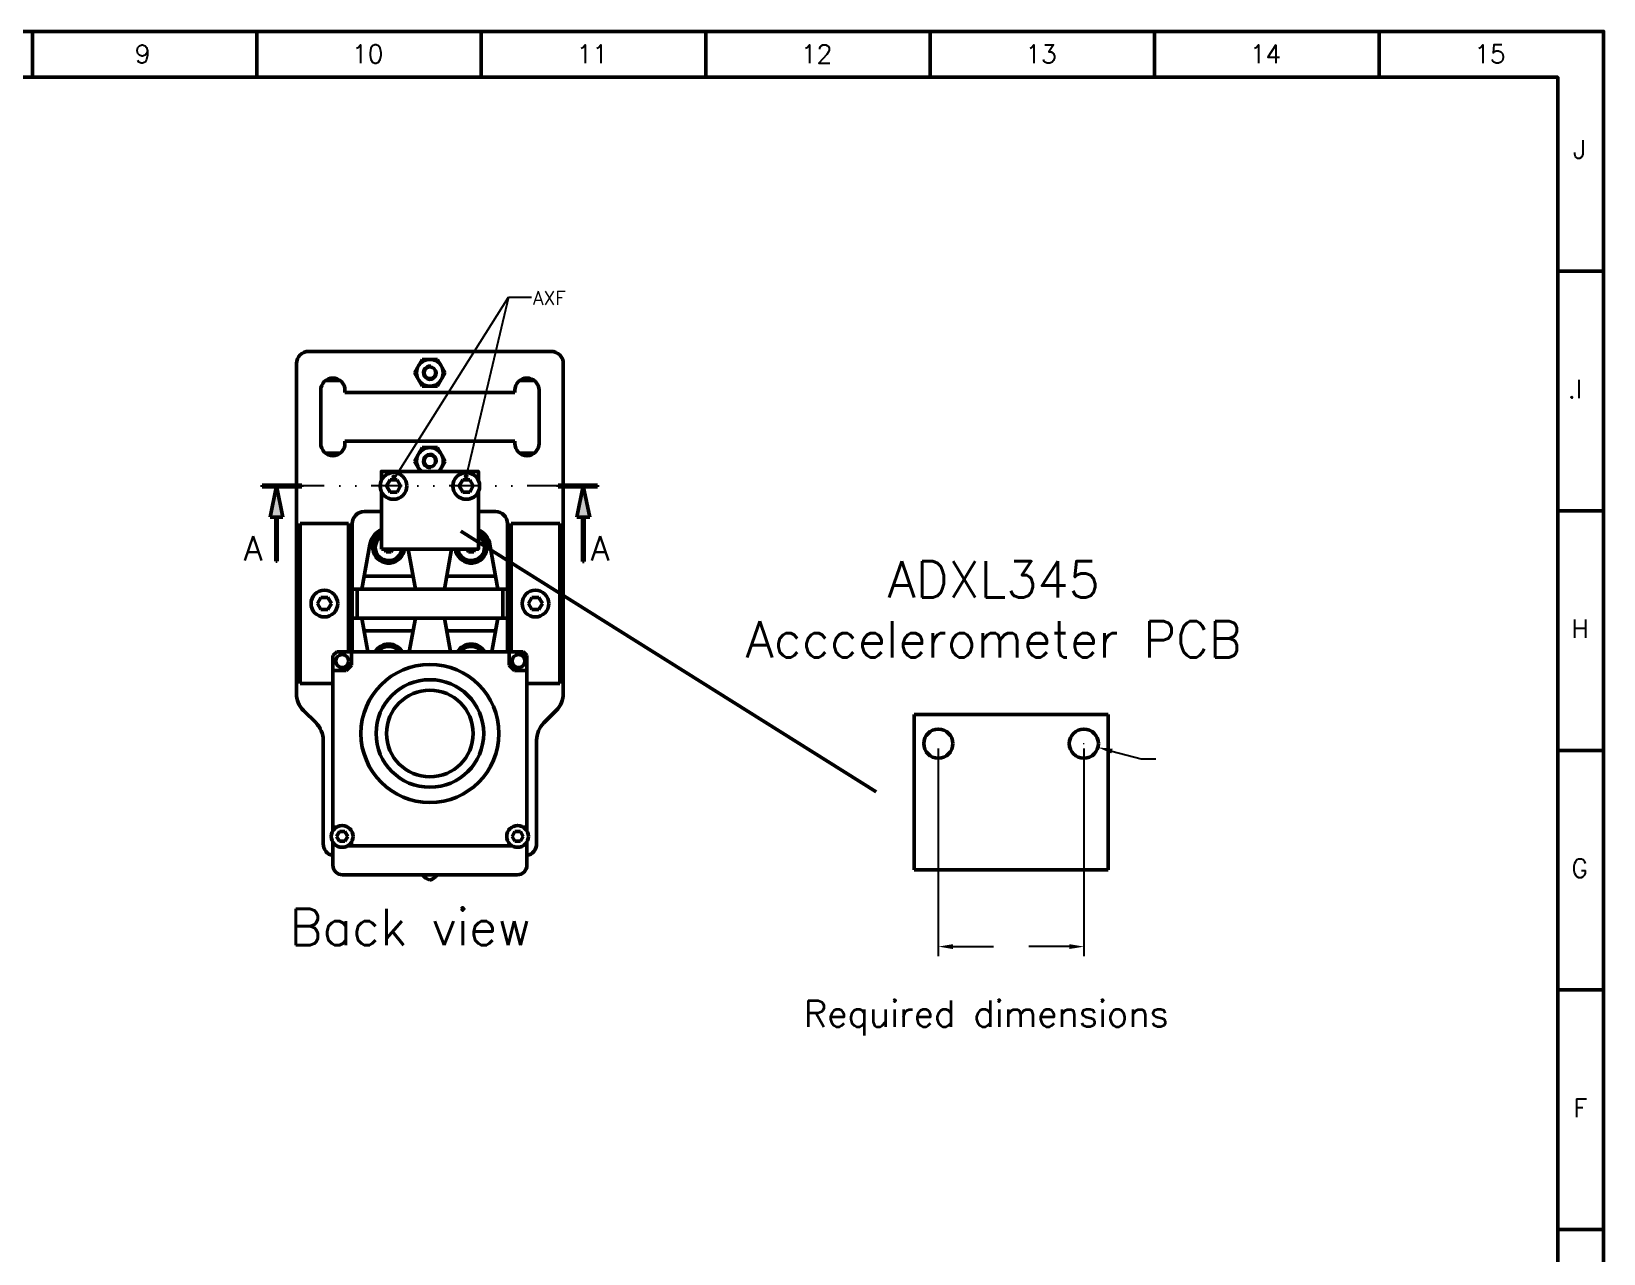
# Model space of a CAD drawing. Extents: x 22021 to 22715, y -7306 to -6812.
# Drawn here: x 22390.6 to 22714.6, y -7063.9 to -6811.9 of the extents above; entities that cross this region are included whole.
import ezdxf

# ---------------------------------------------------------------- set-up
doc = ezdxf.new("R2010")
doc.units = 0
doc.header["$PDMODE"] = 34
doc.linetypes.add('DIVIDE', pattern=[31.75, 12.7, -6.35, 0, -6.35, 0, -6.35])
doc.layers.get('0').update_dxf_attribs({"lineweight": 0})
for name, color, linetype, lineweight in [('Cooler', 7, 'Continuous', 50), ('Fixação e Transmissão', 5, 'Continuous', 50), ('Guias', 30, 'Continuous', 50), ('Hotend', 4, 'Continuous', 50), ('Perfis e Cantoneiras', 2, 'Continuous', 50), ('Peças Usinadas', 120, 'Continuous', 50)]:
    doc.layers.add(name, color=color, linetype=linetype, lineweight=lineweight)
for name, color, linetype in [('Corte', 130, 'DIVIDE'), ('Cotas', 90, 'Continuous'), ('Hachura', 9, 'Continuous')]:
    doc.layers.add(name, color=color, linetype=linetype)
doc.styles.get("Standard").update_dxf_attribs({"font": 'romans.shx'})
doc.dimstyles.get("Standard").update_dxf_attribs({"dimtxt": 3, "dimasz": 3, "dimexe": 2, "dimexo": 1, "dimgap": 1, "dimtad": 0, "dimtoh": 1, "dimcen": 0.09, "dimadec": 0, "dimazin": 0, "dimtfac": 1, "dimtdec": 4, "dimtofl": 0, "dimtmove": 0, "dimatfit": 3, "dimfxl": 1, "dimtolj": 1, "dimtzin": 0, "dimarcsym": 0})

# ---------------------------------------------------------------- blocks, each defined once
blk = doc.blocks.new('*D_2')
at = {"color": 0, "linetype": 'ByBlock', "lineweight": -2}
for p, q in [((22577.49, -6959.76), (22577.49, -7002.61)), ((22607.49, -6959.76), (22607.49, -7002.61)), ((22580.49, -7000.61), (22588.85, -7000.61)), ((22604.49, -7000.61), (22596.14, -7000.61))]:
    blk.add_line(p, q, dxfattribs=at)
for points in [[(22577.49, -7000.61), (22580.49, -7001.11), (22577.49, -7000.61), (22580.49, -7000.11)], [(22607.49, -7000.61), (22604.49, -7000.11), (22607.49, -7000.61), (22604.49, -7001.11)]]:
    blk.add_solid(points, dxfattribs=at)
at = {"layer": 'Defpoints', "color": 0, "linetype": 'ByBlock', "lineweight": 0}
for p in [(22577.49, -6958.76), (22607.49, -6958.76), (22577.49, -7000.61), (22607.49, -7000.61)]:
    blk.add_point(p, dxfattribs=at)
blk = doc.blocks.new('*D_3')
for p, q in [((22607.4, -6958.76), (22607.58, -6958.76)), ((22607.49, -6958.85), (22607.49, -6958.67))]:
    blk.add_line(p, q)
at = {"color": 0, "linetype": 'ByBlock', "lineweight": -2}
for p, q in [((22613.29, -6960.3), (22619.3, -6961.9)), ((22619.3, -6961.9), (22622.3, -6961.9))]:
    blk.add_line(p, q, dxfattribs=at)
blk.add_solid([(22610.39, -6959.53), (22613.17, -6960.78), (22610.39, -6959.53), (22613.42, -6959.82)], dxfattribs=at)
at = {"layer": 'Defpoints', "color": 0, "linetype": 'ByBlock', "lineweight": 0}
for p in [(22604.6, -6957.99), (22607.49, -6958.76)]:
    blk.add_point(p, dxfattribs=at)

msp = doc.modelspace()

# ---------------------------------------------------------------- hatches: boundary and pattern name
at = {"layer": 'Cotas'}
h = msp.add_hatch(color=256, dxfattribs=at)
h.dxf.hatch_style = 1
h.paths.add_polyline_path([(22465.505, -6903.721, 0.2411741), (22465.398, -6903.511, 0.6113775), (22464.988, -6903.721, 1), (22465.505, -6903.721)])
h = msp.add_hatch(color=256, dxfattribs=at)
h.dxf.hatch_style = 1
h.paths.add_polyline_path([(22480.436, -6903.609, 0.2411741), (22480.329, -6903.399, 0.6113775), (22479.919, -6903.609, 1), (22480.436, -6903.609)])
at = {"layer": 'Perfis e Cantoneiras'}
h = msp.add_hatch(color=130, dxfattribs=at)
h.dxf.hatch_style = 1
h.paths.add_polyline_path([(22446.291, -6905.78), (22446.291, -6905.624), (22446.291, -6905.468), (22438.159, -6905.468), (22438.159, -6905.78), (22441.072, -6905.78), (22441.104, -6905.624), (22441.137, -6905.78), (22446.291, -6905.78)])
h = msp.add_hatch(color=130, dxfattribs=at)
h.dxf.hatch_style = 1
h.paths.add_polyline_path([(22442.425, -6912.032), (22441.104, -6905.624), (22439.784, -6912.032), (22441.104, -6912.032), (22442.425, -6912.032)])
h = msp.add_hatch(color=130, dxfattribs=at)
h.dxf.hatch_style = 1
h.paths.add_polyline_path([(22499.132, -6905.793), (22499.132, -6905.637), (22499.132, -6905.481), (22507.264, -6905.481), (22507.264, -6905.793), (22504.351, -6905.793), (22504.318, -6905.637), (22504.286, -6905.793), (22499.132, -6905.793)])
h = msp.add_hatch(color=130, dxfattribs=at)
h.dxf.hatch_style = 1
h.paths.add_polyline_path([(22502.998, -6912.045), (22504.318, -6905.637), (22505.639, -6912.045), (22504.318, -6912.045), (22502.998, -6912.045)])
h = msp.add_hatch(color=130, dxfattribs=at)
h.dxf.hatch_style = 1
h.paths.add_polyline_path([(22441.261, -6921.164), (22441.261, -6912.032), (22440.948, -6912.032), (22440.948, -6921.164), (22441.261, -6921.164)])
h = msp.add_hatch(color=130, dxfattribs=at)
h.dxf.hatch_style = 1
h.paths.add_polyline_path([(22504.162, -6921.177), (22504.162, -6912.045), (22504.475, -6912.045), (22504.475, -6921.177), (22504.162, -6921.177)])

# ---------------------------------------------------------------- linework, layer by layer
at = {"layer": 'Cooler'}
for p, q in [((22452.711, -6940.613), (22453.511, -6939.813)), ((22453.511, -6939.813), (22491.911, -6939.813)), ((22456.561, -6942.563), (22456.561, -6939.813)), ((22489.054, -6942.563), (22489.054, -6939.813)), ((22491.911, -6939.813), (22492.711, -6940.613)), ((22452.711, -6940.613), (22452.711, -6976.723)), ((22455.461, -6943.663), (22456.561, -6942.563)), ((22490.154, -6943.663), (22489.054, -6942.563)), ((22492.711, -6940.613), (22492.711, -6976.723)), ((22452.711, -6943.663), (22455.461, -6943.663)), ((22492.904, -6943.663), (22490.154, -6943.663)), ((22452.711, -6975.963), (22453.472, -6975.963)), ((22452.711, -6979.052), (22452.711, -6983.813)), ((22456.561, -6979.052), (22456.561, -6979.813)), ((22492.711, -6975.963), (22491.951, -6975.963)), ((22492.711, -6979.052), (22492.711, -6983.813)), ((22455.801, -6979.813), (22489.622, -6979.813)), ((22489.054, -6979.323), (22489.054, -6979.813)), ((22454.711, -6985.813), (22490.711, -6985.813))]:
    msp.add_line(p, q, dxfattribs=at)
for centre, radius in [((22454.636, -6941.738), 1.325), ((22472.711, -6956.667), 14.217), ((22490.979, -6941.738), 1.325), ((22472.711, -6956.667), 11.087), ((22472.711, -6956.667), 8.925)]:
    msp.add_circle(centre, radius, dxfattribs=at)
for centre, start, end in [((22454.711, -6983.813), 180, 270), ((22490.711, -6983.813), 270, 360)]:
    msp.add_arc(centre, 2, start, end, dxfattribs=at)
at = {"layer": 'Corte', "ltscale": 0.5}
msp.add_line((22499.132, -6905.636), (22446.291, -6905.636), dxfattribs=at)
at = {"layer": 'Cotas'}
for p, q in [((22465.211, -6904.386), (22488.887, -6866.705)), ((22488.887, -6866.705), (22480.178, -6903.609)), ((22488.887, -6866.705), (22493.644, -6866.705))]:
    msp.add_line(p, q, dxfattribs=at)
for centre in [(22465.247, -6903.721), (22480.178, -6903.609)]:
    msp.add_circle(centre, 0.259, dxfattribs=at)
at = {"layer": 'Fixação e Transmissão'}
for p, q in [((22471.122, -6879.533), (22469.532, -6882.286)), ((22474.301, -6879.533), (22475.891, -6882.286)), ((22471.122, -6885.039), (22469.532, -6882.286)), ((22471.122, -6885.039), (22471.122, -6885.039)), ((22474.301, -6885.039), (22475.891, -6882.286)), ((22471.122, -6897.733), (22469.532, -6900.486)), ((22471.122, -6897.733), (22471.122, -6897.733)), ((22474.301, -6897.733), (22475.891, -6900.486)), ((22470.774, -6902.636), (22469.532, -6900.486)), ((22474.649, -6902.636), (22475.891, -6900.486)), ((22464.49, -6904.386), (22463.768, -6905.636)), ((22465.933, -6904.386), (22466.655, -6905.636)), ((22479.49, -6904.386), (22478.768, -6905.636)), ((22480.933, -6904.386), (22481.655, -6905.636)), ((22464.49, -6906.886), (22463.768, -6905.636)), ((22465.933, -6906.886), (22466.655, -6905.636)), ((22479.49, -6906.886), (22478.768, -6905.636)), ((22480.933, -6906.886), (22481.655, -6905.636)), ((22463.683, -6919.202), (22463.356, -6918.636)), ((22464.74, -6919.202), (22465.067, -6918.636)), ((22466.965, -6919.875), (22466.965, -6919.875)), ((22478.458, -6919.875), (22478.458, -6919.875)), ((22480.683, -6919.202), (22480.356, -6918.636)), ((22481.74, -6919.202), (22482.067, -6918.636)), ((22450.24, -6928.636), (22449.518, -6929.886)), ((22450.24, -6931.136), (22449.518, -6929.886)), ((22451.683, -6928.636), (22452.405, -6929.886)), ((22451.683, -6931.136), (22452.405, -6929.886)), ((22493.74, -6928.636), (22493.018, -6929.886)), ((22493.74, -6931.136), (22493.018, -6929.886)), ((22495.183, -6928.636), (22495.905, -6929.886)), ((22495.183, -6931.136), (22495.905, -6929.886)), ((22466.965, -6939.896), (22466.965, -6939.896)), ((22478.458, -6939.896), (22478.458, -6939.896)), ((22454.059, -6976.888), (22453.482, -6977.888)), ((22454.059, -6978.887), (22453.482, -6977.888)), ((22455.213, -6976.888), (22455.79, -6977.888)), ((22455.213, -6978.887), (22455.79, -6977.888)), ((22490.209, -6976.888), (22489.632, -6977.888)), ((22490.209, -6978.887), (22489.632, -6977.888)), ((22491.363, -6976.888), (22491.94, -6977.888)), ((22491.363, -6978.887), (22491.94, -6977.888))]:
    msp.add_line(p, q, dxfattribs=at)
at = {"layer": 'Fixação e Transmissão', "ltscale": 0.1}
for p, q in [((22474.301, -6879.533), (22471.122, -6879.533)), ((22474.301, -6885.039), (22471.122, -6885.039)), ((22474.301, -6897.733), (22471.122, -6897.733)), ((22465.933, -6904.386), (22464.49, -6904.386)), ((22480.933, -6904.386), (22479.49, -6904.386)), ((22465.933, -6906.886), (22464.49, -6906.886)), ((22480.933, -6906.886), (22479.49, -6906.886)), ((22464.74, -6919.202), (22463.683, -6919.202)), ((22481.74, -6919.202), (22480.683, -6919.202)), ((22451.683, -6928.636), (22450.24, -6928.636)), ((22495.183, -6928.636), (22493.74, -6928.636)), ((22451.683, -6931.136), (22450.24, -6931.136)), ((22495.183, -6931.136), (22493.74, -6931.136)), ((22455.213, -6976.888), (22454.059, -6976.888)), ((22455.213, -6978.887), (22454.059, -6978.887)), ((22490.209, -6976.888), (22491.363, -6976.888)), ((22490.209, -6978.887), (22491.363, -6978.887))]:
    msp.add_line(p, q, dxfattribs=at)
at = {"layer": 'Fixação e Transmissão'}
for centre, radius in [((22472.711, -6882.286), 2.753), ((22472.711, -6882.286), 1.201), ((22472.711, -6900.486), 1.201), ((22465.211, -6905.636), 2.75), ((22480.211, -6905.636), 2.75), ((22450.961, -6929.886), 2.75), ((22494.461, -6929.886), 2.75), ((22577.495, -6958.76), 3), ((22607.495, -6958.76), 3), ((22454.636, -6977.888), 2.25), ((22490.786, -6977.888), 2.25)]:
    msp.add_circle(centre, radius, dxfattribs=at)
for centre, radius, start, end in [((22472.711, -6900.486), 2.753, 308.65601, 231.34399), ((22464.211, -6918.286), 2.75, 123.05607, 352.68791), ((22481.211, -6918.286), 2.75, 187.31209, 56.94393), ((22464.211, -6941.486), 2.75, 37.48177, 142.51823), ((22481.211, -6941.486), 2.75, 37.48177, 142.51823)]:
    msp.add_arc(centre, radius, start, end, dxfattribs=at)
at = {"layer": 'Guias'}
for p, q in [((22454.211, -6883.886), (22451.211, -6883.886)), ((22494.211, -6883.886), (22491.211, -6883.886)), ((22450.211, -6885.886), (22450.211, -6891.386)), ((22495.211, -6896.886), (22495.211, -6885.886)), ((22450.211, -6896.886), (22450.211, -6891.386)), ((22454.211, -6898.886), (22451.211, -6898.886)), ((22494.211, -6898.886), (22491.211, -6898.886))]:
    msp.add_line(p, q, dxfattribs=at)
at = {"layer": 'Hachura'}
for centre, start, end in [((22472.711, -6882.286), 81.34997, 18.09247), ((22472.711, -6900.486), 341.90753, 278.65003)]:
    msp.add_arc(centre, 1.501, start, end, dxfattribs=at)
at = {"layer": 'Hotend'}
for centre, start, end in [((22473.551, -6984.13), 215.7117, 253.0677), ((22471.872, -6984.13), 286.9323, 324.2883)]:
    msp.add_arc(centre, 2.882, start, end, dxfattribs=at)
at = {"layer": 'Perfis e Cantoneiras', "color": 130}
for p, q in [((22438.159, -6905.468), (22438.159, -6905.78)), ((22438.159, -6905.468), (22446.291, -6905.468)), ((22438.159, -6905.78), (22446.291, -6905.78)), ((22441.104, -6905.624), (22439.784, -6912.032)), ((22441.104, -6905.624), (22442.425, -6912.032)), ((22446.291, -6905.468), (22446.291, -6905.78)), ((22499.132, -6905.481), (22499.132, -6905.793)), ((22507.264, -6905.481), (22499.132, -6905.481)), ((22507.264, -6905.793), (22499.132, -6905.793)), ((22504.318, -6905.637), (22502.998, -6912.045)), ((22504.318, -6905.637), (22505.639, -6912.045)), ((22507.264, -6905.481), (22507.264, -6905.793)), ((22442.425, -6912.032), (22439.784, -6912.032)), ((22440.948, -6912.032), (22441.261, -6912.032)), ((22440.948, -6912.032), (22440.948, -6921.164)), ((22441.261, -6912.032), (22441.261, -6921.164)), ((22502.998, -6912.045), (22505.639, -6912.045)), ((22504.475, -6912.045), (22504.162, -6912.045)), ((22504.162, -6912.045), (22504.162, -6921.177)), ((22504.475, -6912.045), (22504.475, -6921.177)), ((22440.948, -6921.164), (22441.261, -6921.164)), ((22504.475, -6921.177), (22504.162, -6921.177))]:
    msp.add_line(p, q, dxfattribs=at)
at = {"layer": 'Perfis e Cantoneiras'}
for p, q in [((22458.711, -6926.886), (22460.354, -6917.713)), ((22469.711, -6926.886), (22468.234, -6918.636)), ((22475.711, -6926.886), (22477.189, -6918.636)), ((22486.711, -6926.886), (22485.069, -6917.713)), ((22458.711, -6926.886), (22469.711, -6926.886)), ((22469.241, -6924.261), (22459.181, -6924.261)), ((22486.711, -6926.886), (22475.711, -6926.886)), ((22476.181, -6924.261), (22486.241, -6924.261)), ((22458.711, -6932.886), (22459.952, -6939.813)), ((22458.711, -6932.886), (22469.711, -6932.886)), ((22469.711, -6932.886), (22468.471, -6939.813)), ((22475.711, -6932.886), (22476.952, -6939.813)), ((22486.711, -6932.886), (22475.711, -6932.886)), ((22486.711, -6932.886), (22485.471, -6939.813)), ((22469.241, -6935.511), (22459.181, -6935.511)), ((22476.181, -6935.511), (22486.241, -6935.511))]:
    msp.add_line(p, q, dxfattribs=at)
for centre, radius, start, end in [((22464.211, -6918.286), 3.9, 112.61986, 171.55054), ((22464.211, -6918.286), 3.256, 117.42863, 353.82973), ((22481.211, -6918.286), 3.256, 186.17027, 62.57137), ((22481.211, -6918.286), 3.9, 8.44946, 67.38014), ((22464.211, -6941.486), 3.256, 30.92322, 149.07678), ((22481.211, -6941.486), 3.256, 30.92322, 149.07678)]:
    msp.add_arc(centre, radius, start, end, dxfattribs=at)
at = {"layer": 'Peças Usinadas'}
for p, q in [((22390.776, -6811.91), (22390.776, -6821.36)), ((22437.037, -6811.91), (22437.037, -6821.36)), ((22483.297, -6811.91), (22483.297, -6821.36)), ((22529.558, -6811.91), (22529.558, -6821.36)), ((22575.818, -6811.91), (22575.818, -6821.36)), ((22622.078, -6811.91), (22622.078, -6821.36)), ((22668.339, -6811.91), (22668.339, -6821.36)), ((22714.599, -6861.32), (22705.149, -6861.32)), ((22497.711, -6877.886), (22447.711, -6877.886)), ((22445.211, -6948.386), (22445.211, -6880.386)), ((22500.211, -6948.386), (22500.211, -6880.386)), ((22450.211, -6891.386), (22450.211, -6885.886)), ((22455.211, -6886.386), (22455.211, -6885.886)), ((22490.211, -6886.386), (22490.211, -6885.886)), ((22495.211, -6891.386), (22495.211, -6885.886)), ((22450.211, -6891.386), (22450.211, -6896.886)), ((22450.211, -6896.886), (22450.211, -6891.386)), ((22495.211, -6891.386), (22495.211, -6896.886)), ((22495.211, -6896.886), (22495.211, -6891.386)), ((22455.211, -6896.886), (22455.211, -6896.386)), ((22490.211, -6896.886), (22490.211, -6896.386)), ((22459.211, -6910.886), (22462.711, -6910.886)), ((22482.711, -6910.886), (22486.211, -6910.886)), ((22714.599, -6910.731), (22705.149, -6910.731)), ((22455.961, -6913.386), (22445.961, -6913.386)), ((22456.711, -6939.813), (22456.711, -6913.386)), ((22488.711, -6939.813), (22488.711, -6913.386)), ((22489.461, -6913.386), (22499.461, -6913.386)), ((22479.069, -6914.953), (22564.667, -6968.713)), ((22488.711, -6926.886), (22456.711, -6926.886)), ((22488.711, -6932.886), (22456.711, -6932.886)), ((22452.711, -6946.386), (22445.961, -6946.386)), ((22492.711, -6946.386), (22499.461, -6946.386)), ((22446.676, -6951.921), (22449.247, -6954.493)), ((22498.747, -6951.921), (22496.176, -6954.493)), ((22450.711, -6979.386), (22450.711, -6958.028)), ((22494.711, -6979.386), (22494.711, -6958.028)), ((22714.599, -6960.141), (22705.149, -6960.141)), ((22714.599, -7009.551), (22705.149, -7009.551)), ((22714.599, -7058.961), (22705.149, -7058.961))]:
    msp.add_line(p, q, dxfattribs=at)
at = {"layer": 'Peças Usinadas', "ltscale": 0.1}
for p, q in [((22455.211, -6886.386), (22490.211, -6886.386)), ((22455.211, -6896.386), (22490.211, -6896.386))]:
    msp.add_line(p, q, dxfattribs=at)
at = {"layer": 'Peças Usinadas', "ltscale": 0.15}
for p, q in [((22445.961, -6946.386), (22445.961, -6913.386)), ((22455.961, -6939.813), (22455.961, -6913.386)), ((22489.461, -6939.813), (22489.461, -6913.386)), ((22499.461, -6946.386), (22499.461, -6913.386))]:
    msp.add_line(p, q, dxfattribs=at)
at = {"layer": 'Peças Usinadas', "ltscale": 0.25}
for p, q in [((22457.711, -6926.886), (22457.711, -6932.886)), ((22487.711, -6926.886), (22487.711, -6932.886))]:
    msp.add_line(p, q, dxfattribs=at)
at = {"layer": 'Peças Usinadas', "color": 5}
for p, q in [((22612.495, -6952.76), (22572.495, -6952.76)), ((22572.495, -6952.76), (22572.495, -6984.76)), ((22612.495, -6984.76), (22612.495, -6952.76)), ((22572.495, -6984.76), (22612.495, -6984.76))]:
    msp.add_line(p, q, dxfattribs=at)
at = {"layer": 'Peças Usinadas', "flags": 128}
for points in [[(22020.694, -7306.013), (22714.599, -7306.013), (22714.599, -6811.91), (22020.694, -6811.91)], [(22030.144, -7296.563), (22705.149, -7296.563), (22705.149, -6821.36), (22030.144, -6821.36)]]:
    msp.add_lwpolyline(points, close=True, dxfattribs=at)
at = {"layer": 'Peças Usinadas', "color": 5, "flags": 128}
for points in [[(22482.711, -6904.49), (22482.711, -6902.636), (22462.711, -6902.636), (22462.711, -6904.49)], [(22462.711, -6918.636), (22482.711, -6918.636), (22482.711, -6906.782)], [(22462.711, -6906.782), (22462.711, -6918.636)]]:
    msp.add_lwpolyline(points, dxfattribs=at)
at = {"layer": 'Peças Usinadas'}
for centre, radius, start, end in [((22447.711, -6880.386), 2.5, 90, 180), ((22497.711, -6880.386), 2.5, 0, 90), ((22452.711, -6885.886), 2.5, 0, 180), ((22492.711, -6885.886), 2.5, 0, 180), ((22452.711, -6896.886), 2.5, 180, 360), ((22492.711, -6896.886), 2.5, 180, 360), ((22459.211, -6913.386), 2.5, 90, 180), ((22486.211, -6913.386), 2.5, 0, 90), ((22450.211, -6948.386), 5, 180, 225), ((22495.211, -6948.386), 5, 315, 360), ((22445.711, -6958.028), 5, 0, 45), ((22499.711, -6958.028), 5, 135, 180), ((22453.211, -6979.386), 2.5, 180, 258.46304), ((22453.211, -6979.386), 2.5, 180, 258.46304), ((22492.211, -6979.386), 2.5, 281.53696, 360)]:
    msp.add_arc(centre, radius, start, end, dxfattribs=at)

# ---------------------------------------------------------------- texts
at = {"layer": 'Cotas'}
for s, height, p in [('9', 3.78, (22411.893, -6818.452)), ('10', 3.78, (22456.641, -6818.452)), ('11', 3.78, (22502.902, -6818.452)), ('12', 3.78, (22549.162, -6818.452)), ('13', 3.78, (22595.422, -6818.452)), ('14', 3.78, (22641.683, -6818.452)), ('15', 3.78, (22687.943, -6818.452)), ('J', 3.78, (22708.354, -6838.112)), ('AXF', 2.835, (22493.919, -6868.284)), ('.I', 3.78, (22707.22, -6887.522)), ('H', 3.78, (22707.976, -6936.932)), ('G', 3.78, (22707.976, -6986.343)), ('F', 3.78, (22708.354, -7035.753))]:
    msp.add_text(s, height=height, dxfattribs=at).set_placement(p)
at = {"layer": 'Cotas', "color": 7}
for s, height, p in [('ADXL345', 7.5, (22567.071, -6928.661)), ('Acccelerometer PCB', 7.5, (22537.79, -6940.977)), ('Back view', 7.5, (22443.808, -7000.341)), ('Required dimensions', 5.4, (22549.745, -7017.147))]:
    msp.add_text(s, height=height, dxfattribs=at).set_placement(p)
at = {"layer": 'Perfis e Cantoneiras', "color": 130}
for p in [(22434.344, -6920.966), (22505.876, -6920.979)]:
    msp.add_text('A', height=5, dxfattribs=at).set_placement(p)

# ---------------------------------------------------------------- dimensions: what is measured, and where the dimension line sits
at = {"layer": 'Peças Usinadas'}
dim = msp.add_linear_dim(base=(22607.495, -7000.61), p1=(22577.495, -6958.76), p2=(22607.495, -6958.76), angle=0.00001, text='15', dimstyle='Standard', override={"dimpost": '<>'}, dxfattribs=at)
dim.commit()
dim.dimension.update_dxf_attribs({"geometry": '*D_2', "text_midpoint": (22592.495, -7000.61)})
dim = msp.add_diameter_dim_2p(p1=(22604.595, -6957.99), p2=(22610.394, -6959.53), text='%%c3 (2x)', dimstyle='Standard', override={"dimpost": '<>'}, dxfattribs=at)
dim.commit()
dim.dimension.update_dxf_attribs({"geometry": '*D_3', "text_midpoint": (22619.303, -6961.896)})

doc.saveas('drawing.dxf')
